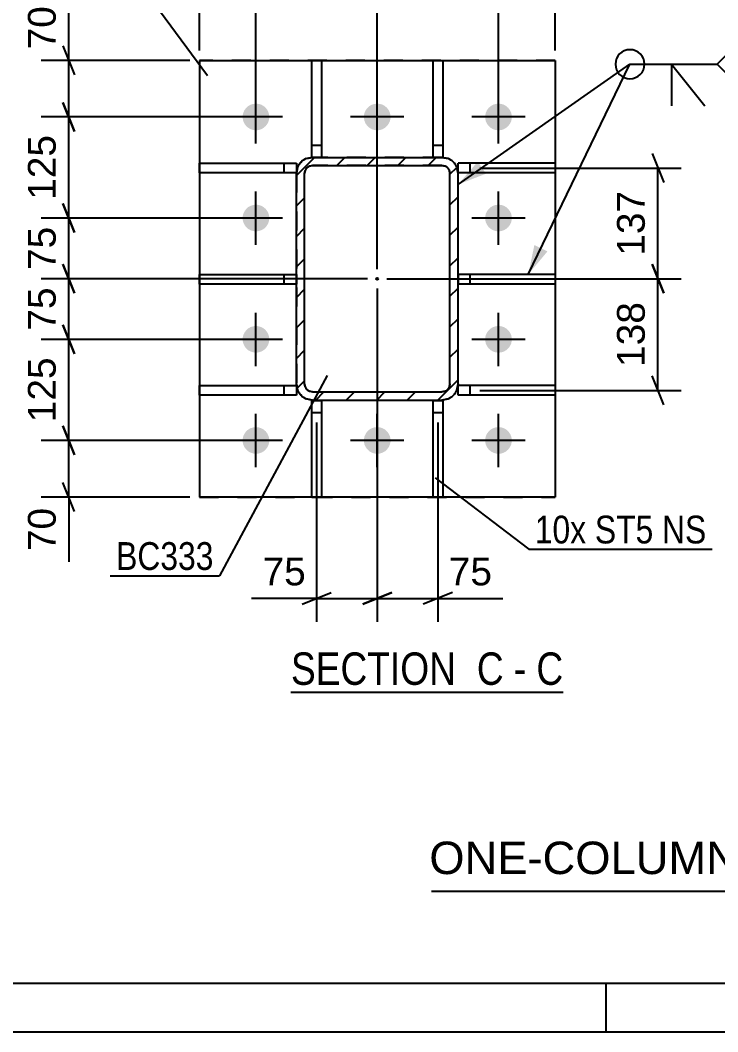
# Model space of a CAD drawing. Header units: millimetres. Extents: x -496 to 256, y -947 to 232.
# Drawn here: x -224.1 to -152.2, y -188.1 to -83.8 of the extents above; entities that cross this region are included whole.
import ezdxf

# ---------------------------------------------------------------- set-up
doc = ezdxf.new("R2010")
doc.units = ezdxf.units.MM
doc.linetypes.add('DXK_LINE_DOT2', pattern=[3.9198, 1.9599, -1.9599])
doc.linetypes.add('DXK_LINE_DOT3', pattern=[5.9187, 2.979, -0.9799, 0.9799, -0.9799])
doc.styles.add('Arial', font='ARIAL.TTF', dxfattribs={"height": 0.2})
doc.styles.add('Arial Narrow', font='ARIALN.TTF', dxfattribs={"height": 0.2})

# ---------------------------------------------------------------- blocks, each defined once
blk = doc.blocks.new('Unknown-284932164-1134')
at = {"color": 5, "linetype": 'Continuous'}
for p, q in [((-332.7, -183.08), (251.3, -183.08)), ((-163.7, -188.08), (-163.7, -183.08)), ((-337.7, -188.08), (256.3, -188.08))]:
    blk.add_line(p, q, dxfattribs=at)
blk = doc.blocks.new('Unknown-284932164-14 - 9753')
at = {"color": 6, "linetype": 'Continuous'}
blk.add_line((-196.2, -153.08), (-168.13, -153.08), dxfattribs=at)
at = {"color": 0, "linetype": 'Continuous'}
for points in [[(-178.09, -152.33), (-178.09, -148.83), (-196.2, -148.83), (-196.2, -152.33)], [(-174.28, -152.33), (-174.28, -148.83), (-177.04, -148.83), (-177.04, -152.33)], [(-171.95, -152.33), (-171.95, -148.83), (-173.23, -148.83), (-173.23, -152.33)], [(-168.13, -152.33), (-168.13, -148.83), (-170.9, -148.83), (-170.9, -152.33)]]:
    blk.add_wipeout(points, dxfattribs=at)
at = {"color": 7, "linetype": 'Continuous', "style": 'Arial Narrow'}
for s, p in [('SECTION ', (-196.2, -152.33)), ('C', (-177.04, -152.33)), ('C', (-170.9, -152.33)), ('-', (-173.23, -152.33))]:
    blk.add_text(s, height=3.34, dxfattribs=at).set_placement(p)
blk = doc.blocks.new('Part-284932164-9786 - 9753')
at = {"color": 2, "linetype": 'Continuous'}
for p, q in [((-168.98, -98.58), (-178.98, -98.58)), ((-178.98, -99.58), (-178.98, -98.58)), ((-168.98, -98.58), (-168.98, -99.58)), ((-168.98, -99.58), (-178.98, -99.58))]:
    blk.add_line(p, q, dxfattribs=at)
at = {"color": 7, "linetype": 'DXK_LINE_DOT2'}
blk.add_line((-177.73, -99.58), (-177.73, -98.58), dxfattribs=at)
blk = doc.blocks.new('Part-284932164-9754 - 9753')
at = {"linetype": 'Continuous'}
h = blk.add_hatch(dxfattribs=at)
h.set_pattern_fill('', scale=0.7, style=0, pattern_type=0)
h.set_pattern_definition([(45, (-179.1024, -99.0064), (-1.57154, 1.57154), [])])
h.paths.add_polyline_path([(-178.98, -99.64), (-179.1, -99.01), (-179.46, -98.47), (-180, -98.1), (-180.64, -97.98), (-193.98, -97.98), (-194.61, -98.1), (-195.15, -98.47), (-195.52, -99.01), (-195.64, -99.64), (-195.64, -121.31), (-195.52, -121.95), (-195.15, -122.49), (-194.61, -122.85), (-193.98, -122.98), (-180.64, -122.98), (-180, -122.85), (-179.46, -122.49), (-179.1, -121.95), (-178.98, -121.31)])
h.paths.add_polyline_path([(-179.87, -121.63), (-180.05, -121.9), (-180.32, -122.08), (-180.64, -122.14), (-193.98, -122.14), (-194.29, -122.08), (-194.56, -121.9), (-194.75, -121.63), (-194.81, -121.31), (-194.81, -99.64), (-194.75, -99.33), (-194.56, -99.05), (-194.29, -98.87), (-193.98, -98.81), (-180.64, -98.81), (-180.32, -98.87), (-180.05, -99.05), (-179.87, -99.33), (-179.81, -99.64), (-179.81, -121.31)])
blk.add_hatch(color=246, dxfattribs=at).paths.add_polyline_path([(-187.31, -110.58, -1), (-187.31, -110.38, -1)])
at = {"color": 7, "linetype": 'DXK_LINE_DOT2'}
for p, q in [((-194.61, -98.1), (-193.98, -97.98)), ((-180.64, -97.98), (-193.98, -97.98)), ((-180.64, -97.98), (-180, -98.1)), ((-195.64, -99.64), (-195.52, -99.01)), ((-193.98, -98.81), (-194.29, -98.87)), ((-180.64, -98.81), (-193.98, -98.81)), ((-180.32, -98.87), (-180.64, -98.81)), ((-179.1, -99.01), (-178.98, -99.64)), ((-195.64, -99.64), (-195.64, -121.31)), ((-194.75, -99.33), (-194.81, -99.64)), ((-194.81, -121.31), (-194.81, -99.64)), ((-179.81, -99.64), (-179.87, -99.33)), ((-179.81, -121.31), (-179.81, -99.64)), ((-178.98, -121.31), (-178.98, -99.64)), ((-195.52, -121.95), (-195.64, -121.31)), ((-194.81, -121.31), (-194.75, -121.63)), ((-179.87, -121.63), (-179.81, -121.31)), ((-178.98, -121.31), (-179.1, -121.95)), ((-193.98, -122.98), (-194.61, -122.85)), ((-194.29, -122.08), (-193.98, -122.14)), ((-193.98, -122.14), (-180.64, -122.14)), ((-193.98, -122.98), (-180.64, -122.98)), ((-180.64, -122.14), (-180.32, -122.08)), ((-180, -122.85), (-180.64, -122.98))]:
    blk.add_line(p, q, dxfattribs=at)
at = {"color": 2, "linetype": 'Continuous'}
for p, q in [((-193.98, -97.98), (-194.61, -98.1)), ((-193.98, -97.98), (-193.98, -97.98)), ((-193.98, -97.98), (-180.64, -97.98)), ((-180.64, -97.98), (-180.64, -97.98)), ((-180, -98.1), (-180.64, -97.98)), ((-195.52, -99.01), (-195.64, -99.64)), ((-194.29, -98.87), (-193.98, -98.81)), ((-193.98, -98.81), (-193.98, -98.81)), ((-193.98, -98.81), (-180.64, -98.81)), ((-180.64, -98.81), (-180.64, -98.81)), ((-180.64, -98.81), (-180.32, -98.87)), ((-178.98, -99.64), (-179.1, -99.01)), ((-195.64, -99.64), (-195.64, -99.64)), ((-195.64, -121.31), (-195.64, -99.64)), ((-194.81, -99.64), (-194.75, -99.33)), ((-194.81, -99.64), (-194.81, -99.64)), ((-194.81, -121.31), (-194.81, -99.64)), ((-179.87, -99.33), (-179.81, -99.64)), ((-179.81, -99.64), (-179.81, -99.64)), ((-179.81, -121.31), (-179.81, -99.64)), ((-178.98, -99.64), (-178.98, -99.64)), ((-178.98, -121.31), (-178.98, -99.64)), ((-195.64, -121.31), (-195.64, -121.31)), ((-195.64, -121.31), (-195.52, -121.95)), ((-194.81, -121.31), (-194.81, -121.31)), ((-194.75, -121.63), (-194.81, -121.31)), ((-179.81, -121.31), (-179.87, -121.63)), ((-179.81, -121.31), (-179.81, -121.31)), ((-179.1, -121.95), (-178.98, -121.31)), ((-178.98, -121.31), (-178.98, -121.31)), ((-194.61, -122.85), (-193.98, -122.98)), ((-193.98, -122.14), (-194.29, -122.08)), ((-193.98, -122.14), (-193.98, -122.14)), ((-193.98, -122.14), (-180.64, -122.14)), ((-193.98, -122.98), (-193.98, -122.98)), ((-193.98, -122.98), (-180.64, -122.98)), ((-180.32, -122.08), (-180.64, -122.14)), ((-180.64, -122.14), (-180.64, -122.14)), ((-180.64, -122.98), (-180, -122.85)), ((-180.64, -122.98), (-180.64, -122.98))]:
    blk.add_line(p, q, dxfattribs=at)
at = {"color": 7, "linetype": 'DXK_LINE_DOT3'}
blk.add_line((-187.31, -110.48), (-187.31, -110.48), dxfattribs=at)
at = {"color": 246, "linetype": 'DXK_LINE_DOT2'}
blk.add_line((-187.31, -110.48), (-187.31, -110.48), dxfattribs=at)
at = {"color": 246, "linetype": 'Continuous'}
blk.add_circle((-187.31, -110.48), 0.1, dxfattribs=at)
at = {"color": 7, "linetype": 'DXK_LINE_DOT2'}
for centre, radius, start, end in [((-193.98, -99.64), 1.67, 112.5, 157.5), ((-193.98, -99.64), 0.833, 112.5, 157.5), ((-180.64, -99.64), 0.833, 22.5, 67.5), ((-180.64, -99.64), 1.67, 22.5, 67.5), ((-193.98, -121.31), 1.67, 202.5, 247.5), ((-193.98, -121.31), 0.833, 202.5, 247.5), ((-180.64, -121.31), 0.833, 292.5, 337.5), ((-180.64, -121.31), 1.67, 292.5, 337.5)]:
    blk.add_arc(centre, radius, start, end, dxfattribs=at)
at = {"color": 2, "linetype": 'Continuous'}
for centre, radius, start, end in [((-193.98, -99.64), 1.67, 112.5, 157.5), ((-193.98, -99.64), 0.833, 112.5, 157.5), ((-180.64, -99.64), 0.833, 22.5, 67.5), ((-180.64, -99.64), 1.67, 22.5, 67.5), ((-193.98, -121.31), 1.67, 202.5, 247.5), ((-193.98, -121.31), 0.833, 202.5, 247.5), ((-180.64, -121.31), 0.833, 292.5, 337.5), ((-180.64, -121.31), 1.67, 292.5, 337.5)]:
    blk.add_arc(centre, radius, start, end, dxfattribs=at)
blk = doc.blocks.new('Part-284932164-9785 - 9753')
at = {"color": 2, "linetype": 'Continuous'}
for p, q in [((-168.98, -110.03), (-178.98, -110.03)), ((-168.98, -110.03), (-168.98, -111.03)), ((-168.98, -111.03), (-178.98, -111.03))]:
    blk.add_line(p, q, dxfattribs=at)
at = {"color": 7, "linetype": 'DXK_LINE_DOT2'}
for p, q in [((-178.98, -110.03), (-178.98, -111.03)), ((-177.73, -111.03), (-177.73, -110.03))]:
    blk.add_line(p, q, dxfattribs=at)
blk = doc.blocks.new('Part-284932164-9777 - 9753')
at = {"color": 2, "linetype": 'Continuous'}
for p, q in [((-205.64, -87.98), (-205.64, -132.98)), ((-205.64, -87.98), (-168.98, -87.98)), ((-168.98, -87.98), (-168.98, -132.98)), ((-205.64, -132.98), (-205.64, -132.98)), ((-194.06, -132.98), (-205.64, -132.98)), ((-181.56, -132.98), (-193.06, -132.98)), ((-168.98, -132.98), (-180.56, -132.98)), ((-168.98, -132.98), (-168.98, -132.98))]:
    blk.add_line(p, q, dxfattribs=at)
at = {"color": 7, "linetype": 'DXK_LINE_DOT2'}
for p, q in [((-205.64, -87.98), (-205.64, -87.98)), ((-168.98, -87.98), (-205.64, -87.98)), ((-168.98, -87.98), (-168.98, -87.98)), ((-205.64, -132.98), (-168.98, -132.98)), ((-193.06, -132.98), (-194.06, -132.98)), ((-180.56, -132.98), (-181.56, -132.98))]:
    blk.add_line(p, q, dxfattribs=at)
blk = doc.blocks.new('Part-284932164-9787 - 9753')
at = {"color": 2, "linetype": 'Continuous'}
for p, q in [((-168.98, -121.49), (-178.98, -121.49)), ((-178.98, -122.49), (-178.98, -121.49)), ((-168.98, -121.49), (-168.98, -122.49)), ((-168.98, -122.49), (-178.98, -122.49))]:
    blk.add_line(p, q, dxfattribs=at)
at = {"color": 7, "linetype": 'DXK_LINE_DOT2'}
blk.add_line((-177.73, -122.49), (-177.73, -121.49), dxfattribs=at)
blk = doc.blocks.new('Part-284932164-9788 - 9753')
at = {"color": 2, "linetype": 'Continuous'}
for p, q in [((-205.64, -111.03), (-205.64, -110.03)), ((-205.64, -110.03), (-195.64, -110.03)), ((-195.64, -111.03), (-205.64, -111.03))]:
    blk.add_line(p, q, dxfattribs=at)
at = {"color": 7, "linetype": 'DXK_LINE_DOT2'}
for p, q in [((-196.89, -111.03), (-196.89, -110.03)), ((-195.64, -110.03), (-195.64, -111.03))]:
    blk.add_line(p, q, dxfattribs=at)
blk = doc.blocks.new('Part-284932164-9789 - 9753')
at = {"color": 2, "linetype": 'Continuous'}
for p, q in [((-205.64, -99.58), (-205.64, -98.58)), ((-205.64, -98.58), (-195.64, -98.58)), ((-195.64, -98.58), (-195.64, -99.58)), ((-195.64, -99.58), (-205.64, -99.58))]:
    blk.add_line(p, q, dxfattribs=at)
at = {"color": 7, "linetype": 'DXK_LINE_DOT2'}
blk.add_line((-196.89, -99.58), (-196.89, -98.58), dxfattribs=at)
blk = doc.blocks.new('Part-284932164-9790 - 9753')
at = {"color": 2, "linetype": 'Continuous'}
for p, q in [((-205.64, -122.49), (-205.64, -121.49)), ((-205.64, -121.49), (-195.64, -121.49)), ((-195.64, -121.49), (-195.64, -122.49)), ((-195.64, -122.49), (-205.64, -122.49))]:
    blk.add_line(p, q, dxfattribs=at)
at = {"color": 7, "linetype": 'DXK_LINE_DOT2'}
blk.add_line((-196.89, -122.49), (-196.89, -121.49), dxfattribs=at)
blk = doc.blocks.new('Part-284932164-9791 - 9753')
at = {"color": 2, "linetype": 'Continuous'}
for p, q in [((-194.06, -133.03), (-194.06, -123.03)), ((-194.06, -123.03), (-193.06, -123.03)), ((-193.06, -123.03), (-193.06, -133.03)), ((-193.06, -133.03), (-194.06, -133.03))]:
    blk.add_line(p, q, dxfattribs=at)
at = {"color": 7, "linetype": 'DXK_LINE_DOT2'}
blk.add_line((-194.06, -124.28), (-193.06, -124.28), dxfattribs=at)
blk = doc.blocks.new('Part-284932164-9792 - 9753')
at = {"color": 2, "linetype": 'Continuous'}
for p, q in [((-181.56, -133.03), (-181.56, -123.03)), ((-181.56, -123.03), (-180.56, -123.03)), ((-180.56, -123.03), (-180.56, -133.03)), ((-180.56, -133.03), (-181.56, -133.03))]:
    blk.add_line(p, q, dxfattribs=at)
at = {"color": 7, "linetype": 'DXK_LINE_DOT2'}
blk.add_line((-181.56, -124.28), (-180.56, -124.28), dxfattribs=at)
blk = doc.blocks.new('Part-284932164-9793 - 9753')
at = {"color": 2, "linetype": 'Continuous'}
for p, q in [((-194.06, -97.98), (-194.06, -87.98)), ((-194.06, -87.98), (-193.06, -87.98)), ((-193.06, -87.98), (-193.06, -97.98)), ((-193.97, -97.98), (-194.06, -97.98))]:
    blk.add_line(p, q, dxfattribs=at)
at = {"color": 7, "linetype": 'DXK_LINE_DOT2'}
for p, q in [((-194.06, -96.73), (-193.06, -96.73)), ((-193.06, -97.98), (-193.97, -97.98))]:
    blk.add_line(p, q, dxfattribs=at)
blk = doc.blocks.new('Part-284932164-9794 - 9753')
at = {"color": 2, "linetype": 'Continuous'}
for p, q in [((-181.56, -97.98), (-181.56, -87.98)), ((-181.56, -87.98), (-180.56, -87.98)), ((-180.56, -87.98), (-180.56, -97.98)), ((-180.56, -97.98), (-180.64, -97.98))]:
    blk.add_line(p, q, dxfattribs=at)
at = {"color": 7, "linetype": 'DXK_LINE_DOT2'}
for p, q in [((-181.56, -96.73), (-180.56, -96.73)), ((-180.64, -97.98), (-181.56, -97.98))]:
    blk.add_line(p, q, dxfattribs=at)
blk = doc.blocks.new('Bolt-284932164-9816 - 9753')
at = {"linetype": 'Continuous'}
for points in [[(-199.81, -92.44), (-199.52, -92.47), (-199.25, -92.55), (-199, -92.7), (-198.79, -92.89), (-198.62, -93.12), (-198.5, -93.39), (-198.44, -93.67), (-198.44, -93.95), (-198.5, -94.24), (-198.62, -94.5), (-198.79, -94.73), (-199, -94.92), (-199.25, -95.07), (-199.52, -95.16), (-199.81, -95.19), (-200.09, -95.16), (-200.37, -95.07), (-200.62, -94.92), (-200.83, -94.73), (-201, -94.5), (-201.12, -94.24), (-201.18, -93.95), (-201.18, -93.67), (-201.12, -93.39), (-201, -93.12), (-200.83, -92.89), (-200.62, -92.7), (-200.37, -92.55), (-200.09, -92.47)], [(-187.31, -92.44), (-187.02, -92.47), (-186.75, -92.55), (-186.5, -92.7), (-186.29, -92.89), (-186.12, -93.12), (-186, -93.39), (-185.94, -93.67), (-185.94, -93.95), (-186, -94.24), (-186.12, -94.5), (-186.29, -94.73), (-186.5, -94.92), (-186.75, -95.07), (-187.02, -95.16), (-187.31, -95.19), (-187.59, -95.16), (-187.87, -95.07), (-188.12, -94.92), (-188.33, -94.73), (-188.5, -94.5), (-188.62, -94.24), (-188.68, -93.95), (-188.68, -93.67), (-188.62, -93.39), (-188.5, -93.12), (-188.33, -92.89), (-188.12, -92.7), (-187.87, -92.55), (-187.59, -92.47)], [(-174.81, -92.44), (-174.52, -92.47), (-174.25, -92.55), (-174, -92.7), (-173.79, -92.89), (-173.62, -93.12), (-173.5, -93.39), (-173.44, -93.67), (-173.44, -93.95), (-173.5, -94.24), (-173.62, -94.5), (-173.79, -94.73), (-174, -94.92), (-174.25, -95.07), (-174.52, -95.16), (-174.81, -95.19), (-175.09, -95.16), (-175.37, -95.07), (-175.62, -94.92), (-175.83, -94.73), (-176, -94.5), (-176.12, -94.24), (-176.18, -93.95), (-176.18, -93.67), (-176.12, -93.39), (-176, -93.12), (-175.83, -92.89), (-175.62, -92.7), (-175.37, -92.55), (-175.09, -92.47)], [(-199.81, -102.85), (-199.52, -102.88), (-199.25, -102.97), (-199, -103.11), (-198.79, -103.31), (-198.62, -103.54), (-198.5, -103.8), (-198.44, -104.08), (-198.44, -104.37), (-198.5, -104.65), (-198.62, -104.91), (-198.79, -105.15), (-199, -105.34), (-199.25, -105.48), (-199.52, -105.57), (-199.81, -105.6), (-200.09, -105.57), (-200.37, -105.48), (-200.62, -105.34), (-200.83, -105.15), (-201, -104.91), (-201.12, -104.65), (-201.18, -104.37), (-201.18, -104.08), (-201.12, -103.8), (-201, -103.54), (-200.83, -103.31), (-200.62, -103.11), (-200.37, -102.97), (-200.09, -102.88)], [(-174.81, -102.85), (-174.52, -102.88), (-174.25, -102.97), (-174, -103.11), (-173.79, -103.31), (-173.62, -103.54), (-173.5, -103.8), (-173.44, -104.08), (-173.44, -104.37), (-173.5, -104.65), (-173.62, -104.91), (-173.79, -105.15), (-174, -105.34), (-174.25, -105.48), (-174.52, -105.57), (-174.81, -105.6), (-175.09, -105.57), (-175.37, -105.48), (-175.62, -105.34), (-175.83, -105.15), (-176, -104.91), (-176.12, -104.65), (-176.18, -104.37), (-176.18, -104.08), (-176.12, -103.8), (-176, -103.54), (-175.83, -103.31), (-175.62, -103.11), (-175.37, -102.97), (-175.09, -102.88)], [(-199.81, -115.35), (-199.52, -115.38), (-199.25, -115.47), (-199, -115.61), (-198.79, -115.81), (-198.62, -116.04), (-198.5, -116.3), (-198.44, -116.58), (-198.44, -116.87), (-198.5, -117.15), (-198.62, -117.41), (-198.79, -117.65), (-199, -117.84), (-199.25, -117.98), (-199.52, -118.07), (-199.81, -118.1), (-200.09, -118.07), (-200.37, -117.98), (-200.62, -117.84), (-200.83, -117.65), (-201, -117.41), (-201.12, -117.15), (-201.18, -116.87), (-201.18, -116.58), (-201.12, -116.3), (-201, -116.04), (-200.83, -115.81), (-200.62, -115.61), (-200.37, -115.47), (-200.09, -115.38)], [(-174.81, -115.35), (-174.52, -115.38), (-174.25, -115.47), (-174, -115.61), (-173.79, -115.81), (-173.62, -116.04), (-173.5, -116.3), (-173.44, -116.58), (-173.44, -116.87), (-173.5, -117.15), (-173.62, -117.41), (-173.79, -117.65), (-174, -117.84), (-174.25, -117.98), (-174.52, -118.07), (-174.81, -118.1), (-175.09, -118.07), (-175.37, -117.98), (-175.62, -117.84), (-175.83, -117.65), (-176, -117.41), (-176.12, -117.15), (-176.18, -116.87), (-176.18, -116.58), (-176.12, -116.3), (-176, -116.04), (-175.83, -115.81), (-175.62, -115.61), (-175.37, -115.47), (-175.09, -115.38)], [(-199.81, -125.77), (-199.52, -125.8), (-199.25, -125.89), (-199, -126.03), (-198.79, -126.22), (-198.62, -126.46), (-198.5, -126.72), (-198.44, -127), (-198.44, -127.29), (-198.5, -127.57), (-198.62, -127.83), (-198.79, -128.06), (-199, -128.26), (-199.25, -128.4), (-199.52, -128.49), (-199.81, -128.52), (-200.09, -128.49), (-200.37, -128.4), (-200.62, -128.26), (-200.83, -128.06), (-201, -127.83), (-201.12, -127.57), (-201.18, -127.29), (-201.18, -127), (-201.12, -126.72), (-201, -126.46), (-200.83, -126.22), (-200.62, -126.03), (-200.37, -125.89), (-200.09, -125.8)], [(-187.31, -125.77), (-187.02, -125.8), (-186.75, -125.89), (-186.5, -126.03), (-186.29, -126.22), (-186.12, -126.46), (-186, -126.72), (-185.94, -127), (-185.94, -127.29), (-186, -127.57), (-186.12, -127.83), (-186.29, -128.06), (-186.5, -128.26), (-186.75, -128.4), (-187.02, -128.49), (-187.31, -128.52), (-187.59, -128.49), (-187.87, -128.4), (-188.12, -128.26), (-188.33, -128.06), (-188.5, -127.83), (-188.62, -127.57), (-188.68, -127.29), (-188.68, -127), (-188.62, -126.72), (-188.5, -126.46), (-188.33, -126.22), (-188.12, -126.03), (-187.87, -125.89), (-187.59, -125.8)], [(-174.81, -125.77), (-174.52, -125.8), (-174.25, -125.89), (-174, -126.03), (-173.79, -126.22), (-173.62, -126.46), (-173.5, -126.72), (-173.44, -127), (-173.44, -127.29), (-173.5, -127.57), (-173.62, -127.83), (-173.79, -128.06), (-174, -128.26), (-174.25, -128.4), (-174.52, -128.49), (-174.81, -128.52), (-175.09, -128.49), (-175.37, -128.4), (-175.62, -128.26), (-175.83, -128.06), (-176, -127.83), (-176.12, -127.57), (-176.18, -127.29), (-176.18, -127), (-176.12, -126.72), (-176, -126.46), (-175.83, -126.22), (-175.62, -126.03), (-175.37, -125.89), (-175.09, -125.8)]]:
    blk.add_hatch(color=1, dxfattribs=at).paths.add_polyline_path(points)
at = {"color": 1, "linetype": 'Continuous'}
for p, q in [((-199.81, -96.56), (-199.81, -91.06)), ((-187.31, -96.56), (-187.31, -91.06)), ((-174.81, -96.56), (-174.81, -91.06)), ((-197.06, -93.81), (-202.56, -93.81)), ((-184.56, -93.81), (-190.06, -93.81)), ((-172.06, -93.81), (-177.56, -93.81)), ((-199.81, -106.98), (-199.81, -101.48)), ((-174.81, -106.98), (-174.81, -101.48)), ((-197.06, -104.23), (-202.56, -104.23)), ((-172.06, -104.23), (-177.56, -104.23)), ((-199.81, -119.48), (-199.81, -113.98)), ((-174.81, -119.48), (-174.81, -113.98)), ((-197.06, -116.73), (-202.56, -116.73)), ((-172.06, -116.73), (-177.56, -116.73)), ((-199.81, -129.89), (-199.81, -124.39)), ((-187.31, -129.89), (-187.31, -124.39)), ((-174.81, -129.89), (-174.81, -124.39)), ((-197.06, -127.14), (-202.56, -127.14)), ((-184.56, -127.14), (-190.06, -127.14)), ((-172.06, -127.14), (-177.56, -127.14))]:
    blk.add_line(p, q, dxfattribs=at)
blk = doc.blocks.new('StraightDimension-284932164-16255 - 9753')
at = {"color": 7, "linetype": 'Continuous'}
for p, q in [((-219.7, -102.73), (-218.5, -105.73)), ((-200.81, -104.23), (-221.95, -104.23)), ((-219.1, -110.48), (-219.1, -104.23)), ((-218.5, -111.98), (-219.7, -108.98)), ((-188.31, -110.48), (-221.95, -110.48))]:
    blk.add_line(p, q, dxfattribs=at)
at = {"color": 0}
blk.add_wipeout([(-219.85, -104.53), (-224.05, -104.53), (-224.05, -110.18), (-219.85, -110.18)], dxfattribs=at)
at = {"color": 3, "style": 'Arial'}
blk.add_text('75', height=2.865, rotation=90.0002, dxfattribs=at).set_placement((-220.45, -109.58))
blk = doc.blocks.new('StraightDimension-284932164-13393 - 9753')
at = {"color": 7, "linetype": 'Continuous'}
for p, q in [((-205.64, -86.98), (-205.64, -74.41)), ((-199.81, -92.81), (-199.81, -74.41)), ((-207.14, -77.86), (-204.14, -76.66)), ((-198.31, -76.66), (-201.31, -77.86)), ((-205.64, -77.26), (-212.34, -77.26)), ((-205.64, -77.26), (-212.34, -77.26)), ((-205.64, -77.26), (-199.81, -77.26))]:
    blk.add_line(p, q, dxfattribs=at)
at = {"color": 0}
blk.add_wipeout([(-206.17, -76.51), (-206.17, -72.31), (-211.81, -72.31), (-211.81, -76.51)], dxfattribs=at)
at = {"color": 3, "style": 'Arial'}
blk.add_text('70', height=2.865, dxfattribs=at).set_placement((-211.21, -75.91))
blk = doc.blocks.new('StraightDimension-284932164-13390 - 9753')
at = {"color": 7, "linetype": 'Continuous'}
for p, q in [((-174.81, -92.81), (-174.81, -74.41)), ((-168.98, -86.98), (-168.98, -74.41)), ((-176.31, -77.86), (-173.31, -76.66)), ((-167.48, -76.66), (-170.48, -77.86)), ((-174.81, -77.26), (-168.98, -77.26)), ((-168.98, -77.26), (-162.28, -77.26)), ((-168.98, -77.26), (-162.28, -77.26))]:
    blk.add_line(p, q, dxfattribs=at)
at = {"color": 0}
blk.add_wipeout([(-162.8, -76.51), (-162.8, -72.31), (-168.45, -72.31), (-168.45, -76.51)], dxfattribs=at)
at = {"color": 3, "style": 'Arial'}
blk.add_text('70', height=2.865, dxfattribs=at).set_placement((-167.85, -75.91))
blk = doc.blocks.new('StraightDimension-284932164-13391 - 9753')
at = {"color": 7, "linetype": 'Continuous'}
for p, q in [((-187.31, -109.48), (-187.31, -74.41)), ((-174.81, -92.81), (-174.81, -74.41)), ((-185.81, -76.66), (-188.81, -77.86)), ((-176.31, -77.86), (-173.31, -76.66)), ((-187.31, -77.26), (-174.81, -77.26))]:
    blk.add_line(p, q, dxfattribs=at)
at = {"color": 0}
blk.add_wipeout([(-177.12, -76.51), (-177.12, -72.31), (-184.99, -72.31), (-184.99, -76.51)], dxfattribs=at)
at = {"color": 3, "style": 'Arial'}
blk.add_text('150', height=2.865, dxfattribs=at).set_placement((-184.39, -75.91))
blk = doc.blocks.new('StraightDimension-284932164-13392 - 9753')
at = {"color": 7, "linetype": 'Continuous'}
for p, q in [((-199.81, -92.81), (-199.81, -74.41)), ((-187.31, -109.48), (-187.31, -74.41)), ((-198.31, -76.66), (-201.31, -77.86)), ((-188.81, -77.86), (-185.81, -76.66)), ((-199.81, -77.26), (-187.31, -77.26))]:
    blk.add_line(p, q, dxfattribs=at)
at = {"color": 0}
blk.add_wipeout([(-189.62, -76.51), (-189.62, -72.31), (-197.49, -72.31), (-197.49, -76.51)], dxfattribs=at)
at = {"color": 3, "style": 'Arial'}
blk.add_text('150', height=2.865, dxfattribs=at).set_placement((-196.89, -75.91))
blk = doc.blocks.new('StraightDimension-284932164-13427 - 9753')
at = {"color": 7, "linetype": 'Continuous'}
for p, q in [((-187.31, -111.48), (-187.31, -145.83)), ((-181.06, -125.28), (-181.06, -145.83)), ((-188.81, -144.03), (-185.81, -142.83)), ((-187.31, -143.43), (-181.06, -143.43)), ((-179.56, -142.83), (-182.56, -144.03)), ((-181.06, -143.43), (-174.36, -143.43)), ((-181.06, -143.43), (-174.36, -143.43))]:
    blk.add_line(p, q, dxfattribs=at)
at = {"color": 0}
blk.add_wipeout([(-174.89, -142.68), (-174.89, -138.48), (-180.53, -138.48), (-180.53, -142.68)], dxfattribs=at)
at = {"color": 3, "style": 'Arial'}
blk.add_text('75', height=2.865, dxfattribs=at).set_placement((-179.93, -142.08))
blk = doc.blocks.new('StraightDimension-284932164-13428 - 9753')
at = {"color": 7, "linetype": 'Continuous'}
for p, q in [((-187.31, -111.48), (-187.31, -145.83)), ((-193.56, -125.28), (-193.56, -145.83)), ((-193.56, -143.43), (-200.26, -143.43)), ((-193.56, -143.43), (-200.26, -143.43)), ((-195.06, -144.03), (-192.06, -142.83)), ((-193.56, -143.43), (-187.31, -143.43)), ((-185.81, -142.83), (-188.81, -144.03))]:
    blk.add_line(p, q, dxfattribs=at)
at = {"color": 0}
blk.add_wipeout([(-194.08, -142.68), (-194.08, -138.48), (-199.73, -138.48), (-199.73, -142.68)], dxfattribs=at)
at = {"color": 3, "style": 'Arial'}
blk.add_text('75', height=2.865, dxfattribs=at).set_placement((-199.13, -142.08))
blk = doc.blocks.new('StraightDimension-284932164-13484 - 9753')
at = {"color": 7, "linetype": 'Continuous'}
for p, q in [((-158.98, -97.58), (-157.78, -100.58)), ((-176.73, -99.08), (-155.98, -99.08)), ((-158.38, -110.48), (-158.38, -99.08)), ((-157.78, -111.98), (-158.98, -108.98)), ((-186.31, -110.48), (-155.98, -110.48))]:
    blk.add_line(p, q, dxfattribs=at)
at = {"color": 0}
blk.add_wipeout([(-159.13, -100.84), (-163.33, -100.84), (-163.33, -108.71), (-159.13, -108.71)], dxfattribs=at)
at = {"color": 3, "style": 'Arial'}
blk.add_text('137', height=2.865, rotation=90.0002, dxfattribs=at).set_placement((-159.73, -108.11))
blk = doc.blocks.new('StraightDimension-284932164-13485 - 9753')
at = {"color": 7, "linetype": 'Continuous'}
for p, q in [((-158.98, -108.98), (-157.78, -111.98)), ((-186.31, -110.48), (-155.98, -110.48)), ((-158.38, -121.99), (-158.38, -110.48)), ((-157.78, -123.49), (-158.98, -120.49)), ((-176.73, -121.99), (-155.98, -121.99))]:
    blk.add_line(p, q, dxfattribs=at)
at = {"color": 0}
blk.add_wipeout([(-159.13, -112.3), (-163.33, -112.3), (-163.33, -120.17), (-159.13, -120.17)], dxfattribs=at)
at = {"color": 3, "style": 'Arial'}
blk.add_text('138', height=2.865, rotation=90.0002, dxfattribs=at).set_placement((-159.73, -119.57))
blk = doc.blocks.new('StraightDimension-284932164-16253 - 9753')
at = {"color": 7, "linetype": 'Continuous'}
for p, q in [((-219.1, -87.98), (-219.1, -81.28)), ((-219.1, -87.98), (-219.1, -81.28)), ((-219.7, -86.48), (-218.5, -89.48)), ((-206.64, -87.98), (-221.95, -87.98)), ((-219.1, -93.81), (-219.1, -87.98)), ((-218.5, -95.31), (-219.7, -92.31)), ((-200.81, -93.81), (-221.95, -93.81))]:
    blk.add_line(p, q, dxfattribs=at)
at = {"color": 0}
blk.add_wipeout([(-219.85, -81.8), (-224.05, -81.8), (-224.05, -87.45), (-219.85, -87.45)], dxfattribs=at)
at = {"color": 3, "style": 'Arial'}
blk.add_text('70', height=2.865, rotation=90.0002, dxfattribs=at).set_placement((-220.45, -86.85))
blk = doc.blocks.new('StraightDimension-284932164-16254 - 9753')
at = {"color": 7, "linetype": 'Continuous'}
for p, q in [((-219.7, -92.31), (-218.5, -95.31)), ((-200.81, -93.81), (-221.95, -93.81)), ((-219.1, -104.23), (-219.1, -93.81)), ((-218.5, -105.73), (-219.7, -102.73)), ((-200.81, -104.23), (-221.95, -104.23))]:
    blk.add_line(p, q, dxfattribs=at)
at = {"color": 0}
blk.add_wipeout([(-219.85, -95.08), (-224.05, -95.08), (-224.05, -102.95), (-219.85, -102.95)], dxfattribs=at)
at = {"color": 3, "style": 'Arial'}
blk.add_text('125', height=2.865, rotation=90.0002, dxfattribs=at).set_placement((-220.45, -102.35))
blk = doc.blocks.new('StraightDimension-284932164-16256 - 9753')
at = {"color": 7, "linetype": 'Continuous'}
for p, q in [((-219.7, -108.98), (-218.5, -111.98)), ((-188.31, -110.48), (-221.95, -110.48)), ((-219.1, -116.73), (-219.1, -110.48)), ((-218.5, -118.23), (-219.7, -115.23)), ((-200.81, -116.73), (-221.95, -116.73))]:
    blk.add_line(p, q, dxfattribs=at)
at = {"color": 0}
blk.add_wipeout([(-219.85, -110.78), (-224.05, -110.78), (-224.05, -116.43), (-219.85, -116.43)], dxfattribs=at)
at = {"color": 3, "style": 'Arial'}
blk.add_text('75', height=2.865, rotation=90.0002, dxfattribs=at).set_placement((-220.45, -115.83))
blk = doc.blocks.new('StraightDimension-284932164-16257 - 9753')
at = {"color": 7, "linetype": 'Continuous'}
for p, q in [((-219.7, -115.23), (-218.5, -118.23)), ((-200.81, -116.73), (-221.95, -116.73)), ((-219.1, -127.14), (-219.1, -116.73)), ((-218.5, -128.64), (-219.7, -125.64)), ((-200.81, -127.14), (-221.95, -127.14))]:
    blk.add_line(p, q, dxfattribs=at)
at = {"color": 0}
blk.add_wipeout([(-219.85, -118), (-224.05, -118), (-224.05, -125.87), (-219.85, -125.87)], dxfattribs=at)
at = {"color": 3, "style": 'Arial'}
blk.add_text('125', height=2.865, rotation=90.0002, dxfattribs=at).set_placement((-220.45, -125.27))
blk = doc.blocks.new('StraightDimension-284932164-16258 - 9753')
at = {"color": 7, "linetype": 'Continuous'}
for p, q in [((-219.7, -125.64), (-218.5, -128.64)), ((-200.81, -127.14), (-221.95, -127.14)), ((-219.1, -132.98), (-219.1, -127.14)), ((-218.5, -134.48), (-219.7, -131.48)), ((-206.64, -132.98), (-221.95, -132.98)), ((-219.1, -132.98), (-219.1, -139.67)), ((-219.1, -132.98), (-219.1, -139.67))]:
    blk.add_line(p, q, dxfattribs=at)
at = {"color": 0}
blk.add_wipeout([(-219.85, -133.5), (-224.05, -133.5), (-224.05, -139.15), (-219.85, -139.15)], dxfattribs=at)
at = {"color": 3, "style": 'Arial'}
blk.add_text('70', height=2.865, rotation=90.0002, dxfattribs=at).set_placement((-220.45, -138.55))
blk = doc.blocks.new('Unknown-284932164-18221')
at = {"color": 7, "linetype": 'Continuous'}
blk.add_line((-181.7, -173.58), (-111.7, -173.58), dxfattribs=at)
at = {"color": 7, "style": 'Arial'}
blk.add_text('ONE-COLUMN MARKED AS C51', height=3.3428, dxfattribs=at).set_placement((-181.94, -171.83))
blk = doc.blocks.new('MarkSet-284932164-13370 - 9753')
at = {"color": 30, "linetype": 'Continuous'}
for p, q in [((-181.33, -131.01), (-171.67, -138.36)), ((-171.67, -138.36), (-152.78, -138.36))]:
    blk.add_line(p, q, dxfattribs=at)
at = {"color": 0}
for points in [[(-165.77, -137.76), (-165.77, -134.76), (-171.07, -134.76), (-171.07, -137.76)], [(-158.85, -137.76), (-158.85, -134.76), (-164.87, -134.76), (-164.87, -137.76)], [(-153.38, -137.76), (-153.38, -134.76), (-157.95, -134.76), (-157.95, -137.76)]]:
    blk.add_wipeout(points, dxfattribs=at)
for points in [[(-165.77, -137.76), (-165.77, -134.76), (-171.07, -134.76), (-171.07, -137.76)], [(-158.85, -137.76), (-158.85, -134.76), (-164.87, -134.76), (-164.87, -137.76)], [(-153.38, -137.76), (-153.38, -134.76), (-157.95, -134.76), (-157.95, -137.76)]]:
    blk.add_wipeout(points, dxfattribs=at)
at = {"color": 3, "style": 'Arial Narrow'}
for s, p in [('10x', (-171.07, -137.76)), ('ST5', (-164.87, -137.76)), ('NS', (-157.95, -137.76))]:
    blk.add_text(s, height=2.863, dxfattribs=at).set_placement(p)
blk = doc.blocks.new('Mark-284932164-13351 - 9753')
at = {"color": 30, "linetype": 'Continuous'}
for p in [(-192.48, -120.44), (-214.82, -141.09)]:
    blk.add_line(p, (-203.57, -141.09), dxfattribs=at)
at = {"color": 0}
blk.add_wipeout([(-204.17, -140.49), (-204.17, -137.49), (-214.22, -137.49), (-214.22, -140.49)], dxfattribs=at)
blk.add_wipeout([(-204.17, -140.49), (-204.17, -137.49), (-214.22, -137.49), (-214.22, -140.49)], dxfattribs=at)
at = {"color": 3, "style": 'Arial Narrow'}
blk.add_text('BC333', height=2.863, dxfattribs=at).set_placement((-214.22, -140.49))
blk = doc.blocks.new('Mark-284932164-13354 - 9753')
at = {"color": 30, "linetype": 'Continuous'}
for p in [(-217.66, -82.23), (-204.81, -89.57)]:
    blk.add_line(p, (-210.25, -82.23), dxfattribs=at)
at = {"color": 0}
blk.add_wipeout([(-210.85, -81.63), (-210.85, -78.63), (-217.06, -78.63), (-217.06, -81.63)], dxfattribs=at)
blk.add_wipeout([(-210.85, -81.63), (-210.85, -78.63), (-217.06, -78.63), (-217.06, -81.63)], dxfattribs=at)
at = {"color": 3, "style": 'Arial Narrow'}
blk.add_text('SP5', height=2.863, dxfattribs=at).set_placement((-217.06, -81.63))
blk = doc.blocks.new('WeldMark-284932164-13512 - 9753')
at = {"linetype": 'Continuous'}
for points in [[(-176.09, -99.66), (-178.98, -100.77), (-176.95, -98.43)], [(-169.76, -107.66), (-171.74, -110.03), (-171.11, -107.01)]]:
    blk.add_hatch(color=30, dxfattribs=at).paths.add_polyline_path(points)
at = {"color": 30, "linetype": 'Continuous'}
for p, q in [((-178.98, -100.77), (-161.26, -88.38)), ((-171.74, -110.03), (-161.26, -88.38)), ((-161.26, -88.38), (-152.26, -88.38))]:
    blk.add_line(p, q, dxfattribs=at)
at = {"color": 3, "linetype": 'Continuous'}
for q in [(-153.55, -92.67), (-156.98, -92.67)]:
    blk.add_line((-156.98, -88.38), q, dxfattribs=at)
for start, end in [(90, 270), (270, 90)]:
    blk.add_arc((-161.26, -88.38), 1.5, start, end, dxfattribs=at)
at = {"color": 0, "linetype": 'Continuous'}
blk.add_wipeout([(-140.89, -89.28), (-140.89, -86.28), (-148.66, -86.28), (-148.66, -89.28)], dxfattribs=at)
blk.add_wipeout([(-140.89, -89.28), (-140.89, -86.28), (-148.66, -86.28), (-148.66, -89.28)], dxfattribs=at)
at = {"color": 3, "linetype": 'Continuous'}
for q in [(-147.98, -84.1), (-147.98, -92.67)]:
    blk.add_line((-152.26, -88.38), q, dxfattribs=at)
at = {"color": 3, "linetype": 'Continuous', "style": 'Arial'}
blk.add_text('TYP', height=2.865, dxfattribs=at).set_placement((-148.66, -89.28))

msp = doc.modelspace()

# ---------------------------------------------------------------- block references
for name in ['Unknown-284932164-1134', 'Part-284932164-9777 - 9753', 'Part-284932164-9793 - 9753', 'Part-284932164-9794 - 9753', 'Bolt-284932164-9816 - 9753', 'Part-284932164-9754 - 9753', 'Part-284932164-9789 - 9753', 'Part-284932164-9786 - 9753', 'Part-284932164-9788 - 9753', 'Part-284932164-9785 - 9753', 'Part-284932164-9790 - 9753', 'Part-284932164-9787 - 9753', 'Part-284932164-9791 - 9753', 'Part-284932164-9792 - 9753', 'Unknown-284932164-18221']:
    msp.add_blockref(name, (0, 0))

# ---------------------------------------------------------------- next in the draw order: block references
for name in ['StraightDimension-284932164-13393 - 9753', 'StraightDimension-284932164-13390 - 9753', 'StraightDimension-284932164-16255 - 9753', 'Unknown-284932164-14 - 9753']:
    msp.add_blockref(name, (0, 0))

# ---------------------------------------------------------------- next in the draw order: block references
for name in ['StraightDimension-284932164-13391 - 9753', 'StraightDimension-284932164-13427 - 9753']:
    msp.add_blockref(name, (0, 0))

# ---------------------------------------------------------------- next in the draw order: block references
for name in ['StraightDimension-284932164-13392 - 9753', 'StraightDimension-284932164-13428 - 9753', 'MarkSet-284932164-13370 - 9753']:
    msp.add_blockref(name, (0, 0))

# ---------------------------------------------------------------- next in the draw order: block references
for name in ['StraightDimension-284932164-16253 - 9753', 'StraightDimension-284932164-13484 - 9753', 'StraightDimension-284932164-16256 - 9753']:
    msp.add_blockref(name, (0, 0))

# ---------------------------------------------------------------- next in the draw order: block references
for name in ['Mark-284932164-13354 - 9753', 'StraightDimension-284932164-16254 - 9753', 'StraightDimension-284932164-13485 - 9753', 'StraightDimension-284932164-16257 - 9753']:
    msp.add_blockref(name, (0, 0))

# ---------------------------------------------------------------- next in the draw order: block references
for name in ['WeldMark-284932164-13512 - 9753', 'StraightDimension-284932164-16258 - 9753']:
    msp.add_blockref(name, (0, 0))

# ---------------------------------------------------------------- next in the draw order: block references
msp.add_blockref('Mark-284932164-13351 - 9753', (0, 0))

doc.saveas('drawing.dxf')
